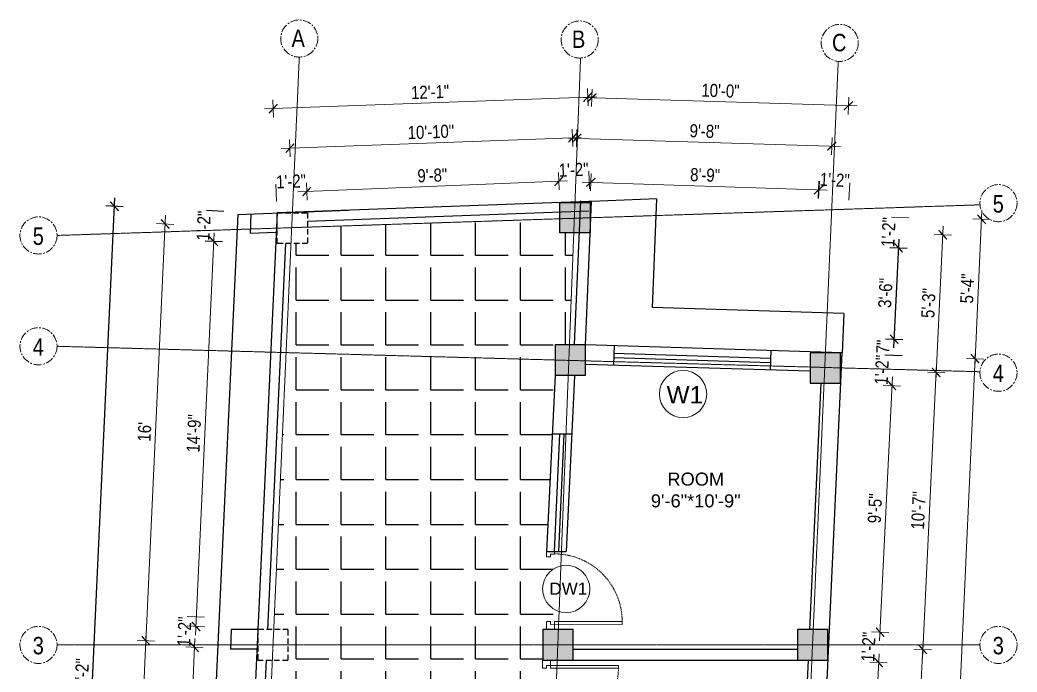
# Model space of a CAD drawing. Header units: inches. Extents: x -10117506 to -5032697, y -6529230 to -3254494.
# Drawn here: x -5045971.4 to -5045512.9, y -3259251 to -3258951.2 of the extents above; entities that cross this region are included whole.
import ezdxf

# ---------------------------------------------------------------- set-up
doc = ezdxf.new("R2010")
doc.units = ezdxf.units.IN
doc.header["$LTSCALE"] = 2
doc.header["$MEASUREMENT"] = 0
doc.header["$PDMODE"] = 34
for name, pattern in [('CENTER', [2, 1.25, -0.25, 0.25, -0.25]), ('DASHED2', [0.375, 0.25, -0.125]), ('HIDDEN', [0.375, 0.25, -0.125])]:
    doc.linetypes.add(name, pattern=pattern)
doc.layers.get('0').update_dxf_attribs({"linetype": 'CONTINUOUS'})
doc.layers.get('DEFPOINTS').update_dxf_attribs({"color": 141, "linetype": 'CONTINUOUS'})
doc.layers.add('A-Hatch', color=7, linetype='CONTINUOUS')
for name, color, linetype, lineweight in [('Annotate-Lite.w', 177, 'CONTINUOUS', 9), ('Annotations-Bold.w', 177, 'CONTINUOUS', 13), ('DIM 1-100', 4, 'CONTINUOUS', 13), ('Door-Window.w', 4, 'CONTINUOUS', 15), ('TEXT', 181, 'CONTINUOUS', 25)]:
    doc.layers.add(name, color=color, linetype=linetype, lineweight=lineweight)
doc.styles.add('ARAIL', font='ARIALN.TTF')
doc.styles.add('arial.', font='arial.ttf')
doc.styles.add('gaurav', font='arial.ttf')
doc.styles.get("Standard").update_dxf_attribs({"font": 'ARIALN.TTF'})
doc.dimstyles.new('1 by 96', dxfattribs={"dimtxt": 6, "dimasz": 4, "dimexe": 4, "dimexo": 4, "dimgap": 2, "dimtad": 1, "dimdec": 0, "dimzin": 0, "dimdsep": 46, "dimlunit": 4, "dimtxsty": 'Standard', "dimblk": 'ARCHTICK', "dimcen": 0, "dimdle": 4, "dimadec": 0, "dimazin": 0, "dimtfac": 1, "dimtdec": 0, "dimtix": 1, "dimtofl": 0, "dimtmove": 1, "dimatfit": 3, "dimldrblk": 'ARCHTICK', "dimfxl": 4, "dimfxlon": 1, "dimtolj": 1, "dimtzin": 0, "dimlwd": -1, "dimlwe": -1, "dimarcsym": 0})
pattern_1 = [(0, (0, 0), (0, 20.625), [15, -5.625]), (90, (0, 0), (-20.625, 1e-15), [15, -5.625])]

# ---------------------------------------------------------------- blocks, each defined once
blk = doc.blocks.new('3-0')
at = {"ltscale": 3}
for p, q in [((11063.05, 10097.68), (11065.97, 10099.9)), ((11063.05, 10097.68), (11064.53, 10095.73)), ((11065.25, 10097.81), (11066.71, 10098.92)), ((11065.99, 10096.84), (11065.25, 10097.81)), ((11065.97, 10099.9), (11066.71, 10098.92)), ((11065.99, 10096.84), (11064.53, 10095.73)), ((11085.5, 10074.13), (11110.32, 10092.96)), ((11086.24, 10073.15), (11111.05, 10091.97)), ((11111.05, 10091.97), (11110.32, 10092.96)), ((11084.04, 10073.02), (11082.57, 10071.91)), ((11082.57, 10071.91), (11084.79, 10068.98)), ((11084.04, 10073.02), (11084.78, 10072.04)), ((11084.78, 10072.04), (11086.24, 10073.15)), ((11084.79, 10068.98), (11087.72, 10071.2)), ((11086.24, 10073.15), (11085.5, 10074.13)), ((11087.72, 10071.2), (11086.24, 10073.15))]:
    blk.add_line(p, q, dxfattribs=at)
at = {"layer": 'Door-Window.w', "color": 9, "linetype": 'HIDDEN', "lineweight": 18}
blk.add_arc((11085.5, 10074.13), 31.16, 37.1906, 127.1465, dxfattribs=at)
blk = doc.blocks.new('_ArchTick')
at = {"color": 0, "linetype": 'ByBlock', "const_width": 0.15}
blk.add_lwpolyline([(-0.5, -0.5), (0.5, 0.5)], dxfattribs=at)
blk = doc.blocks.new('*D839')
at = {"layer": 'DEFPOINTS', "color": 0, "ltscale": 0.5, "transparency": 16777216}
for p in [(-5045863.01, -3259046.92), (-5045913.48, -3259236.59), (-5045871.86, -3259238.51)]:
    blk.add_point(p, dxfattribs=at)
at = {"layer": 'DIM 1-100', "color": 0, "ltscale": 0.5, "transparency": 16777216}
for p, q in [((-5045904.44, -3259041), (-5045913.67, -3259240.58)), ((-5045900.63, -3259045.18), (-5045908.63, -3259044.81)), ((-5045909.49, -3259236.77), (-5045917.48, -3259236.4))]:
    blk.add_line(p, q, dxfattribs=at)
at = {"layer": 'DIM 1-100', "color": 0, "ltscale": 0.5, "transparency": 16777216, "xscale": 4, "yscale": 4, "zscale": 4}
for p, rotation in [((-5045904.63, -3259045), 87.35377427643434), ((-5045913.48, -3259236.59), 267.3537742764343)]:
    blk.add_blockref('_ArchTick', p, dxfattribs=dict(at, rotation=rotation))
at = {"layer": 'DIM 1-100', "color": 0, "ltscale": 0.5, "transparency": 16777216, "insert": (-5045914.12, -3259140.56), "char_height": 6, "attachment_point": 5, "rotation": 87.3538}
blk.add_mtext("\\A1;16'", dxfattribs=at)
blk = doc.blocks.new('*D840')
at = {"layer": 'DEFPOINTS', "color": 0, "ltscale": 0.5, "transparency": 16777216}
for p in [(-5045871.86, -3259238.51), (-5045919.72, -3259371.59), (-5045878.1, -3259373.51)]:
    blk.add_point(p, dxfattribs=at)
at = {"layer": 'DIM 1-100', "color": 0, "ltscale": 0.5, "transparency": 16777216}
for p, q in [((-5045913.3, -3259232.59), (-5045919.91, -3259375.58)), ((-5045909.49, -3259236.77), (-5045917.48, -3259236.4)), ((-5045915.73, -3259371.77), (-5045923.72, -3259371.4))]:
    blk.add_line(p, q, dxfattribs=at)
at = {"layer": 'DIM 1-100', "color": 0, "ltscale": 0.5, "transparency": 16777216, "xscale": 4, "yscale": 4, "zscale": 4}
for p, rotation in [((-5045913.48, -3259236.59), 87.35377427643306), ((-5045919.72, -3259371.59), 267.353774276433)]:
    blk.add_blockref('_ArchTick', p, dxfattribs=dict(at, rotation=rotation))
at = {"layer": 'DIM 1-100', "color": 0, "ltscale": 0.5, "transparency": 16777216, "insert": (-5045921.66, -3259303.85), "char_height": 6, "attachment_point": 5, "rotation": 87.3538}
blk.add_mtext('\\A1;11\'-3"', dxfattribs=at)
blk = doc.blocks.new('*D845')
at = {"layer": 'DEFPOINTS', "color": 0, "ltscale": 0.5, "transparency": 16777216}
for p in [(-5045891.12, -3259239.62), (-5045871.86, -3259240.51), (-5045878.1, -3259361.51)]:
    blk.add_point(p, dxfattribs=at)
at = {"layer": 'DIM 1-100', "color": 0, "ltscale": 0.5, "transparency": 16777216}
for p, q in [((-5045896.9, -3259364.65), (-5045890.94, -3259235.63)), ((-5045887.13, -3259239.81), (-5045895.12, -3259239.44)), ((-5045892.72, -3259360.84), (-5045900.71, -3259360.47))]:
    blk.add_line(p, q, dxfattribs=at)
at = {"layer": 'DIM 1-100', "color": 0, "ltscale": 0.5, "transparency": 16777216, "xscale": 4, "yscale": 4, "zscale": 4}
for p, rotation in [((-5045891.12, -3259239.62), 87.35377427643303), ((-5045896.72, -3259360.65), 267.353774276433)]:
    blk.add_blockref('_ArchTick', p, dxfattribs=dict(at, rotation=rotation))
at = {"layer": 'DIM 1-100', "color": 0, "ltscale": 0.5, "transparency": 16777216, "insert": (-5045898.98, -3259299.9), "char_height": 6, "attachment_point": 5, "rotation": 87.3538}
blk.add_mtext('\\A1;10\'-1"', dxfattribs=at)
blk = doc.blocks.new('*D846')
at = {"layer": 'DEFPOINTS', "color": 0, "ltscale": 0.5, "transparency": 16777216}
for p in [(-5045890.48, -3259225.65), (-5045871.86, -3259226.51), (-5045871.86, -3259240.51)]:
    blk.add_point(p, dxfattribs=at)
at = {"layer": 'DIM 1-100', "color": 0, "ltscale": 0.5, "transparency": 16777216}
for p, q in [((-5045886.48, -3259225.84), (-5045894.47, -3259225.47)), ((-5045887.13, -3259239.81), (-5045895.12, -3259239.44))]:
    blk.add_line(p, q, dxfattribs=at)
at = {"layer": 'DIM 1-100', "color": 0, "ltscale": 0.5, "transparency": 16777216, "insert": (-5045895.81, -3259232.4), "char_height": 6, "attachment_point": 5, "rotation": 87.3538}
blk.add_mtext('\\A1;1\'-2"', dxfattribs=at)
blk = doc.blocks.new('*D847')
at = {"layer": 'DEFPOINTS', "color": 0, "ltscale": 0.5, "transparency": 16777216}
for p in [(-5045882.27, -3259053.03), (-5045863.01, -3259053.92), (-5045857.86, -3259231.51)]:
    blk.add_point(p, dxfattribs=at)
at = {"layer": 'DIM 1-100', "color": 0, "ltscale": 0.5, "transparency": 16777216}
for p, q in [((-5045890.63, -3259234), (-5045882.08, -3259049.04)), ((-5045878.27, -3259053.22), (-5045886.26, -3259052.85)), ((-5045886.45, -3259230.19), (-5045894.44, -3259229.82))]:
    blk.add_line(p, q, dxfattribs=at)
at = {"layer": 'DIM 1-100', "color": 0, "ltscale": 0.5, "transparency": 16777216, "xscale": 4, "yscale": 4, "zscale": 4}
for p, rotation in [((-5045882.27, -3259053.03), 87.35377427643303), ((-5045890.45, -3259230.01), 267.353774276433)]:
    blk.add_blockref('_ArchTick', p, dxfattribs=dict(at, rotation=rotation))
at = {"layer": 'DIM 1-100', "color": 0, "ltscale": 0.5, "transparency": 16777216, "insert": (-5045891.41, -3259141.28), "char_height": 6, "attachment_point": 5, "rotation": 87.3538}
blk.add_mtext('\\A1;14\'-9"', dxfattribs=at)
blk = doc.blocks.new('*D848')
at = {"color": 0, "ltscale": 0.5, "transparency": 16777216}
for p, q in [((-5045877.63, -3259039.25), (-5045885.62, -3259038.88)), ((-5045878.27, -3259053.22), (-5045886.26, -3259052.85))]:
    blk.add_line(p, q, dxfattribs=at)
at = {"layer": 'DEFPOINTS', "color": 0, "ltscale": 0.5, "transparency": 16777216}
for p in [(-5045881.62, -3259039.06), (-5045863.01, -3259039.92), (-5045863.01, -3259053.92)]:
    blk.add_point(p, dxfattribs=at)
at = {"color": 0, "ltscale": 0.5, "transparency": 16777216, "insert": (-5045886.95, -3259045.81), "char_height": 6, "attachment_point": 5, "rotation": 87.3538}
blk.add_mtext('\\A1;1\'-2"', dxfattribs=at)
blk = doc.blocks.new('*D849')
at = {"color": 0, "ltscale": 0.5, "transparency": 16777216}
for p, q in [((-5045948.12, -3259474.51), (-5045927.71, -3259032.93)), ((-5045923.9, -3259037.11), (-5045931.89, -3259036.74)), ((-5045943.94, -3259470.7), (-5045951.93, -3259470.33))]:
    blk.add_line(p, q, dxfattribs=at)
at = {"layer": 'DEFPOINTS', "color": 0, "ltscale": 0.5, "transparency": 16777216}
for p in [(-5045927.9, -3259036.92), (-5045863.01, -3259039.92), (-5045883.05, -3259473.51)]:
    blk.add_point(p, dxfattribs=at)
at = {"color": 0, "ltscale": 0.5, "transparency": 16777216, "xscale": 4, "yscale": 4, "zscale": 4}
for p, rotation in [((-5045927.9, -3259036.92), 87.35377427646175), ((-5045947.94, -3259470.51), 267.3537742764618)]:
    blk.add_blockref('_ArchTick', p, dxfattribs=dict(at, rotation=rotation))
at = {"color": 0, "ltscale": 0.5, "transparency": 16777216, "insert": (-5045942.98, -3259253.48), "char_height": 6, "attachment_point": 5, "rotation": 87.3538}
blk.add_mtext('\\A1;36\'-2"', dxfattribs=at)
blk = doc.blocks.new('*D858')
at = {"layer": 'DEFPOINTS', "color": 0, "ltscale": 0.5, "transparency": 16777216}
for p in [(-5045593.72, -3259111.18), (-5045599.87, -3259238.51), (-5045556.26, -3259240.62)]:
    blk.add_point(p, dxfattribs=at)
at = {"layer": 'DIM 1-100', "color": 0, "ltscale": 0.5, "transparency": 16777216}
for p, q in [((-5045549.92, -3259109.29), (-5045556.46, -3259244.61)), ((-5045554.11, -3259113.09), (-5045546.12, -3259113.48)), ((-5045560.26, -3259240.42), (-5045552.27, -3259240.81))]:
    blk.add_line(p, q, dxfattribs=at)
at = {"layer": 'DIM 1-100', "color": 0, "ltscale": 0.5, "transparency": 16777216, "xscale": 4, "yscale": 4, "zscale": 4}
for p, rotation in [((-5045550.11, -3259113.29), 87.23477603585455), ((-5045556.26, -3259240.62), 267.2347760358546)]:
    blk.add_blockref('_ArchTick', p, dxfattribs=dict(at, rotation=rotation))
at = {"layer": 'DIM 1-100', "color": 0, "ltscale": 0.5, "transparency": 16777216, "insert": (-5045558.25, -3259176.71), "char_height": 6, "attachment_point": 5, "rotation": 87.2348}
blk.add_mtext('\\A1;10\'-7"', dxfattribs=at)
blk = doc.blocks.new('*D859')
at = {"layer": 'DEFPOINTS', "color": 0, "ltscale": 0.5, "transparency": 16777216}
for p in [(-5045599.87, -3259238.51), (-5045606.05, -3259373.51), (-5045562.78, -3259375.6)]:
    blk.add_point(p, dxfattribs=at)
at = {"layer": 'DIM 1-100', "color": 0, "ltscale": 0.5, "transparency": 16777216}
for p, q in [((-5045556.07, -3259236.62), (-5045562.98, -3259379.6)), ((-5045560.26, -3259240.42), (-5045552.27, -3259240.81)), ((-5045566.78, -3259375.41), (-5045558.79, -3259375.79))]:
    blk.add_line(p, q, dxfattribs=at)
at = {"layer": 'DIM 1-100', "color": 0, "ltscale": 0.5, "transparency": 16777216, "xscale": 4, "yscale": 4, "zscale": 4}
for p, rotation in [((-5045556.26, -3259240.62), 87.23477603585154), ((-5045562.78, -3259375.6), 267.2347760358515)]:
    blk.add_blockref('_ArchTick', p, dxfattribs=dict(at, rotation=rotation))
at = {"layer": 'DIM 1-100', "color": 0, "ltscale": 0.5, "transparency": 16777216, "insert": (-5045564.58, -3259307.86), "char_height": 6, "attachment_point": 5, "rotation": 87.2348}
blk.add_mtext('\\A1;11\'-3"', dxfattribs=at)
blk = doc.blocks.new('*D861')
at = {"layer": 'DEFPOINTS', "color": 0, "ltscale": 0.5, "transparency": 16777216}
for p in [(-5045593.4, -3259104.17), (-5045532.19, -3259106.97), (-5045610.31, -3259473.51)]:
    blk.add_point(p, dxfattribs=at)
at = {"layer": 'DIM 1-100', "color": 0, "ltscale": 0.5, "transparency": 16777216}
for p, q in [((-5045549.28, -3259480.31), (-5045532.01, -3259102.98)), ((-5045536.19, -3259106.79), (-5045528.19, -3259107.16)), ((-5045553.09, -3259476.13), (-5045545.1, -3259476.5))]:
    blk.add_line(p, q, dxfattribs=at)
at = {"layer": 'DIM 1-100', "color": 0, "ltscale": 0.5, "transparency": 16777216, "xscale": 4, "yscale": 4, "zscale": 4}
for p, rotation in [((-5045532.19, -3259106.97), 87.37866535708275), ((-5045549.1, -3259476.31), 267.3786653570828)]:
    blk.add_blockref('_ArchTick', p, dxfattribs=dict(at, rotation=rotation))
at = {"layer": 'DIM 1-100', "color": 0, "ltscale": 0.5, "transparency": 16777216, "insert": (-5045545.7, -3259291.41), "char_height": 6, "attachment_point": 5, "rotation": 87.3787}
blk.add_mtext('\\A1;30\'-10"', dxfattribs=at)
blk = doc.blocks.new('*D865')
at = {"layer": 'DEFPOINTS', "color": 0, "ltscale": 0.5, "transparency": 16777216}
for p in [(-5045599.87, -3259245.51), (-5045576.59, -3259246.64), (-5045606.05, -3259366.51)]:
    blk.add_point(p, dxfattribs=at)
at = {"layer": 'DIM 1-100', "color": 0, "ltscale": 0.5, "transparency": 16777216}
for p, q in [((-5045582.62, -3259371.65), (-5045576.39, -3259242.64)), ((-5045580.58, -3259246.44), (-5045572.59, -3259246.83)), ((-5045586.43, -3259367.46), (-5045578.44, -3259367.85))]:
    blk.add_line(p, q, dxfattribs=at)
at = {"layer": 'DIM 1-100', "color": 0, "ltscale": 0.5, "transparency": 16777216, "xscale": 4, "yscale": 4, "zscale": 4}
for p, rotation in [((-5045576.59, -3259246.64), 87.23477603585147), ((-5045582.43, -3259367.65), 267.2347760358515)]:
    blk.add_blockref('_ArchTick', p, dxfattribs=dict(at, rotation=rotation))
at = {"layer": 'DIM 1-100', "color": 0, "ltscale": 0.5, "transparency": 16777216, "insert": (-5045584.57, -3259306.9), "char_height": 6, "attachment_point": 5, "rotation": 87.2348}
blk.add_mtext('\\A1;10\'-1"', dxfattribs=at)
blk = doc.blocks.new('*D866')
at = {"layer": 'DEFPOINTS', "color": 0, "ltscale": 0.5, "transparency": 16777216}
for p in [(-5045599.87, -3259231.51), (-5045575.91, -3259232.67), (-5045599.87, -3259245.51)]:
    blk.add_point(p, dxfattribs=at)
at = {"layer": 'DIM 1-100', "color": 0, "ltscale": 0.5, "transparency": 16777216}
for p, q in [((-5045579.91, -3259232.48), (-5045571.92, -3259232.86)), ((-5045580.58, -3259246.44), (-5045572.59, -3259246.83))]:
    blk.add_line(p, q, dxfattribs=at)
at = {"layer": 'DIM 1-100', "color": 0, "ltscale": 0.5, "transparency": 16777216, "insert": (-5045581.26, -3259239.41), "char_height": 6, "attachment_point": 5, "rotation": 87.2348}
blk.add_mtext('\\A1;1\'-2"', dxfattribs=at)
blk = doc.blocks.new('*D867')
at = {"layer": 'DEFPOINTS', "color": 0, "ltscale": 0.5, "transparency": 16777216}
for p in [(-5045594.04, -3259118.17), (-5045570.44, -3259119.31), (-5045599.87, -3259231.51)]:
    blk.add_point(p, dxfattribs=at)
at = {"layer": 'DIM 1-100', "color": 0, "ltscale": 0.5, "transparency": 16777216}
for p, q in [((-5045576.11, -3259236.66), (-5045570.24, -3259115.32)), ((-5045574.43, -3259119.12), (-5045566.44, -3259119.5)), ((-5045579.91, -3259232.48), (-5045571.92, -3259232.86))]:
    blk.add_line(p, q, dxfattribs=at)
at = {"layer": 'DIM 1-100', "color": 0, "ltscale": 0.5, "transparency": 16777216, "xscale": 4, "yscale": 4, "zscale": 4}
for p, rotation in [((-5045570.44, -3259119.31), 87.23477603585147), ((-5045575.91, -3259232.67), 267.2347760358515)]:
    blk.add_blockref('_ArchTick', p, dxfattribs=dict(at, rotation=rotation))
at = {"layer": 'DIM 1-100', "color": 0, "ltscale": 0.5, "transparency": 16777216, "insert": (-5045578.23, -3259175.75), "char_height": 6, "attachment_point": 5, "rotation": 87.2348}
blk.add_mtext('\\A1;9\'-5"', dxfattribs=at)
blk = doc.blocks.new('*D868')
at = {"layer": 'DEFPOINTS', "color": 0, "ltscale": 0.5, "transparency": 16777216}
for p in [(-5045594.04, -3259104.17), (-5045569.76, -3259105.34), (-5045594.04, -3259118.17)]:
    blk.add_point(p, dxfattribs=at)
at = {"layer": 'DIM 1-100', "color": 0, "ltscale": 0.5, "transparency": 16777216}
for p, q in [((-5045573.76, -3259105.15), (-5045565.77, -3259105.54)), ((-5045574.43, -3259119.12), (-5045566.44, -3259119.5))]:
    blk.add_line(p, q, dxfattribs=at)
at = {"layer": 'DIM 1-100', "color": 0, "ltscale": 0.5, "transparency": 16777216, "insert": (-5045575.11, -3259112.09), "char_height": 6, "attachment_point": 5, "rotation": 87.2348}
blk.add_mtext('\\A1;1\'-2"', dxfattribs=at)
blk = doc.blocks.new('*D869')
at = {"layer": 'DEFPOINTS', "color": 0, "ltscale": 0.5, "transparency": 16777216}
for p in [(-5045717.29, -3259005.37), (-5045716.19, -3259035.14), (-5045846.14, -3259039.92)]:
    blk.add_point(p, dxfattribs=at)
at = {"layer": 'DIM 1-100', "color": 0, "ltscale": 0.5, "transparency": 16777216}
for p, q in [((-5045717.14, -3259009.37), (-5045717.43, -3259001.38)), ((-5045851.23, -3259010.3), (-5045713.29, -3259005.23)), ((-5045847.08, -3259014.15), (-5045847.38, -3259006.15))]:
    blk.add_line(p, q, dxfattribs=at)
at = {"layer": 'DIM 1-100', "color": 0, "ltscale": 0.5, "transparency": 16777216, "xscale": 4, "yscale": 4, "zscale": 4}
for p, rotation in [((-5045717.29, -3259005.37), 2.105301261559177), ((-5045847.23, -3259010.15), 182.1053012615592)]:
    blk.add_blockref('_ArchTick', p, dxfattribs=dict(at, rotation=rotation))
at = {"layer": 'DIM 1-100', "color": 0, "ltscale": 0.5, "transparency": 16777216, "insert": (-5045782.44, -3259002.7), "char_height": 6, "attachment_point": 5, "rotation": 2.1053}
blk.add_mtext('\\A1;10\'-10"', dxfattribs=at)
blk = doc.blocks.new('*D870')
at = {"layer": 'DEFPOINTS', "color": 0, "ltscale": 0.5, "transparency": 16777216}
for p in [(-5045710.32, -3258986.68), (-5045708.56, -3259034.61), (-5045853.14, -3259039.92)]:
    blk.add_point(p, dxfattribs=at)
at = {"layer": 'DIM 1-100', "color": 0, "ltscale": 0.5, "transparency": 16777216}
for p, q in [((-5045710.18, -3258990.68), (-5045710.47, -3258982.68)), ((-5045858.89, -3258992.14), (-5045706.33, -3258986.53)), ((-5045854.75, -3258995.99), (-5045855.04, -3258988))]:
    blk.add_line(p, q, dxfattribs=at)
at = {"layer": 'DIM 1-100', "color": 0, "ltscale": 0.5, "transparency": 16777216, "xscale": 4, "yscale": 4, "zscale": 4}
for p, rotation in [((-5045710.32, -3258986.68), 2.105301261245931), ((-5045854.9, -3258991.99), 182.1053012612459)]:
    blk.add_blockref('_ArchTick', p, dxfattribs=dict(at, rotation=rotation))
at = {"layer": 'DIM 1-100', "color": 0, "ltscale": 0.5, "transparency": 16777216, "insert": (-5045782.79, -3258984.33), "char_height": 6, "attachment_point": 5, "rotation": 2.1053}
blk.add_mtext('\\A1;12\'-1"', dxfattribs=at)
blk = doc.blocks.new('*D871')
at = {"layer": 'DEFPOINTS', "color": 0, "ltscale": 0.5, "transparency": 16777216}
for p in [(-5045723.6, -3259025.36), (-5045723.19, -3259035.14), (-5045839.14, -3259039.92)]:
    blk.add_point(p, dxfattribs=at)
at = {"layer": 'DIM 1-100', "color": 0, "ltscale": 0.5, "transparency": 16777216}
for p, q in [((-5045723.43, -3259029.35), (-5045723.76, -3259021.36)), ((-5045843.54, -3259030.3), (-5045719.6, -3259025.19)), ((-5045839.37, -3259034.13), (-5045839.7, -3259026.14))]:
    blk.add_line(p, q, dxfattribs=at)
at = {"layer": 'DIM 1-100', "color": 0, "ltscale": 0.5, "transparency": 16777216, "xscale": 4, "yscale": 4, "zscale": 4}
for p, rotation in [((-5045723.6, -3259025.36), 2.359245323736432), ((-5045839.54, -3259030.13), 182.3592453237364)]:
    blk.add_blockref('_ArchTick', p, dxfattribs=dict(at, rotation=rotation))
at = {"layer": 'DIM 1-100', "color": 0, "ltscale": 0.5, "transparency": 16777216, "insert": (-5045781.78, -3259022.68), "char_height": 6, "attachment_point": 5, "rotation": 2.3592}
blk.add_mtext('\\A1;9\'-8"', dxfattribs=at)
blk = doc.blocks.new('*D872')
at = {"layer": 'DEFPOINTS', "color": 0, "ltscale": 0.5, "transparency": 16777216}
for p in [(-5045709.62, -3259024.78), (-5045723.19, -3259035.14), (-5045709.19, -3259035.14)]:
    blk.add_point(p, dxfattribs=at)
at = {"layer": 'DIM 1-100', "color": 0, "ltscale": 0.5, "transparency": 16777216}
for p, q in [((-5045723.43, -3259029.35), (-5045723.76, -3259021.36)), ((-5045709.46, -3259028.78), (-5045709.79, -3259020.78))]:
    blk.add_line(p, q, dxfattribs=at)
at = {"layer": 'DIM 1-100', "color": 0, "ltscale": 0.5, "transparency": 16777216, "insert": (-5045716.81, -3259020.06), "char_height": 6, "attachment_point": 5, "rotation": 2.3592}
blk.add_mtext('\\A1;1\'-2"', dxfattribs=at)
blk = doc.blocks.new('*D873')
at = {"layer": 'DEFPOINTS', "color": 0, "ltscale": 0.5, "transparency": 16777216}
for p in [(-5045853.51, -3259030.71), (-5045853.14, -3259039.92), (-5045839.14, -3259039.92)]:
    blk.add_point(p, dxfattribs=at)
at = {"layer": 'DIM 1-100', "color": 0, "ltscale": 0.5, "transparency": 16777216}
for p, q in [((-5045853.35, -3259034.7), (-5045853.68, -3259026.71)), ((-5045839.37, -3259034.13), (-5045839.7, -3259026.14))]:
    blk.add_line(p, q, dxfattribs=at)
at = {"layer": 'DIM 1-100', "color": 0, "ltscale": 0.5, "transparency": 16777216, "insert": (-5045846.73, -3259025.41), "char_height": 6, "attachment_point": 5, "rotation": 2.3592}
blk.add_mtext('\\A1;1\'-2"', dxfattribs=at)
blk = doc.blocks.new('*D874')
at = {"layer": 'DEFPOINTS', "color": 0, "ltscale": 0.5, "transparency": 16777216}
for p in [(-5045598.11, -3259009.23), (-5045718.36, -3259100.55), (-5045601.04, -3259104.17)]:
    blk.add_point(p, dxfattribs=at)
at = {"layer": 'DIM 1-100', "color": 0, "ltscale": 0.5, "transparency": 16777216}
for p, q in [((-5045715.55, -3259009.6), (-5045715.3, -3259001.6)), ((-5045719.42, -3259005.48), (-5045594.11, -3259009.35)), ((-5045598.23, -3259013.22), (-5045597.98, -3259005.23))]:
    blk.add_line(p, q, dxfattribs=at)
at = {"layer": 'DIM 1-100', "color": 0, "ltscale": 0.5, "transparency": 16777216, "xscale": 4, "yscale": 4, "zscale": 4}
for p, rotation in [((-5045715.43, -3259005.6), 178.2307711003273), ((-5045598.11, -3259009.23), 358.2307711003274)]:
    blk.add_blockref('_ArchTick', p, dxfattribs=dict(at, rotation=rotation))
at = {"layer": 'DIM 1-100', "color": 0, "ltscale": 0.5, "transparency": 16777216, "insert": (-5045656.61, -3259002.35), "char_height": 6, "attachment_point": 5, "rotation": 358.2308}
blk.add_mtext('\\A1;9\'-8"', dxfattribs=at)
blk = doc.blocks.new('*D875')
at = {"layer": 'DEFPOINTS', "color": 0, "ltscale": 0.5, "transparency": 16777216}
for p in [(-5045590.46, -3258990.64), (-5045711.36, -3259082.51), (-5045593.4, -3259086.13)]:
    blk.add_point(p, dxfattribs=at)
at = {"layer": 'DIM 1-100', "color": 0, "ltscale": 0.5, "transparency": 16777216}
for p, q in [((-5045708.55, -3258991.02), (-5045708.3, -3258983.02)), ((-5045712.42, -3258986.89), (-5045586.47, -3258990.76)), ((-5045590.59, -3258994.64), (-5045590.34, -3258986.64))]:
    blk.add_line(p, q, dxfattribs=at)
at = {"layer": 'DIM 1-100', "color": 0, "ltscale": 0.5, "transparency": 16777216, "xscale": 4, "yscale": 4, "zscale": 4}
for p, rotation in [((-5045708.43, -3258987.02), 178.2403784459445), ((-5045590.46, -3258990.64), 358.2403784459445)]:
    blk.add_blockref('_ArchTick', p, dxfattribs=dict(at, rotation=rotation))
at = {"layer": 'DIM 1-100', "color": 0, "ltscale": 0.5, "transparency": 16777216, "insert": (-5045649.29, -3258983.77), "char_height": 6, "attachment_point": 5, "rotation": 358.2404}
blk.add_mtext('\\A1;10\'-0"', dxfattribs=at)
blk = doc.blocks.new('*D876')
at = {"layer": 'DEFPOINTS', "color": 0, "ltscale": 0.5, "transparency": 16777216}
for p in [(-5045604.17, -3259029.35), (-5045709.19, -3259035.14), (-5045604.48, -3259038.65)]:
    blk.add_point(p, dxfattribs=at)
at = {"layer": 'DIM 1-100', "color": 0, "ltscale": 0.5, "transparency": 16777216}
for p, q in [((-5045709.02, -3259029.84), (-5045708.75, -3259021.84)), ((-5045712.88, -3259025.71), (-5045600.17, -3259029.48)), ((-5045604.3, -3259033.34), (-5045604.04, -3259025.35))]:
    blk.add_line(p, q, dxfattribs=at)
at = {"layer": 'DIM 1-100', "color": 0, "ltscale": 0.5, "transparency": 16777216, "xscale": 4, "yscale": 4, "zscale": 4}
for p, rotation in [((-5045708.88, -3259025.84), 178.0827308173939), ((-5045604.17, -3259029.35), 358.0827308173939)]:
    blk.add_blockref('_ArchTick', p, dxfattribs=dict(at, rotation=rotation))
at = {"layer": 'DIM 1-100', "color": 0, "ltscale": 0.5, "transparency": 16777216, "insert": (-5045656.36, -3259022.53), "char_height": 6, "attachment_point": 5, "rotation": 358.0827}
blk.add_mtext('\\A1;8\'-9"', dxfattribs=at)
blk = doc.blocks.new('*D877')
at = {"layer": 'DEFPOINTS', "color": 0, "ltscale": 0.5, "transparency": 16777216}
for p in [(-5045590.06, -3259030.13), (-5045604.48, -3259038.65), (-5045594.04, -3259104.17)]:
    blk.add_point(p, dxfattribs=at)
at = {"layer": 'DIM 1-100', "color": 0, "ltscale": 0.5, "transparency": 16777216}
for p, q in [((-5045604.2, -3259033.37), (-5045603.77, -3259025.38)), ((-5045590.27, -3259034.12), (-5045589.84, -3259026.13))]:
    blk.add_line(p, q, dxfattribs=at)
at = {"layer": 'DIM 1-100', "color": 0, "ltscale": 0.5, "transparency": 16777216, "insert": (-5045596.75, -3259024.75), "char_height": 6, "attachment_point": 5, "rotation": 356.9212}
blk.add_mtext('\\A1;1\'-2"', dxfattribs=at)
blk = doc.blocks.new('*D878')
at = {"color": 0, "ltscale": 0.5, "transparency": 16777216}
for p, q in [((-5045573.4, -3259097.79), (-5045565.41, -3259098.17)), ((-5045573.76, -3259105.15), (-5045565.77, -3259105.54))]:
    blk.add_line(p, q, dxfattribs=at)
at = {"layer": 'DEFPOINTS', "color": 0, "ltscale": 0.5, "transparency": 16777216}
for p in [(-5045710.96, -3259091.14), (-5045569.41, -3259097.98), (-5045594.04, -3259104.17)]:
    blk.add_point(p, dxfattribs=at)
at = {"color": 0, "ltscale": 0.5, "transparency": 16777216, "insert": (-5045574.58, -3259101.42), "char_height": 6, "attachment_point": 5, "rotation": 87.2348}
blk.add_mtext('\\A1;7"', dxfattribs=at)
blk = doc.blocks.new('*D879')
at = {"color": 0, "ltscale": 0.5, "transparency": 16777216}
for p, q in [((-5045569.6, -3259101.98), (-5045567.19, -3259052)), ((-5045571.37, -3259055.8), (-5045563.38, -3259056.19)), ((-5045573.4, -3259097.79), (-5045565.41, -3259098.17))]:
    blk.add_line(p, q, dxfattribs=at)
at = {"layer": 'DEFPOINTS', "color": 0, "ltscale": 0.5, "transparency": 16777216}
for p in [(-5045709.18, -3259049.14), (-5045567.38, -3259055.99), (-5045710.96, -3259091.14)]:
    blk.add_point(p, dxfattribs=at)
at = {"color": 0, "ltscale": 0.5, "transparency": 16777216, "xscale": 4, "yscale": 4, "zscale": 4}
for p, rotation in [((-5045567.38, -3259055.99), 87.23477603585147), ((-5045569.41, -3259097.98), 267.2347760358515)]:
    blk.add_blockref('_ArchTick', p, dxfattribs=dict(at, rotation=rotation))
at = {"color": 0, "ltscale": 0.5, "transparency": 16777216, "insert": (-5045573.45, -3259076.74), "char_height": 6, "attachment_point": 5, "rotation": 87.2348}
blk.add_mtext('\\A1;3\'-6"', dxfattribs=at)
blk = doc.blocks.new('*D880')
at = {"layer": 'DEFPOINTS', "color": 0, "ltscale": 0.5, "transparency": 16777216}
for p in [(-5045709.19, -3259035.14), (-5045566.7, -3259042.03), (-5045709.18, -3259049.14)]:
    blk.add_point(p, dxfattribs=at)
at = {"layer": 'DIM 1-100', "color": 0, "ltscale": 0.5, "transparency": 16777216}
for p, q in [((-5045570.7, -3259041.83), (-5045562.71, -3259042.22)), ((-5045571.37, -3259055.8), (-5045563.38, -3259056.19))]:
    blk.add_line(p, q, dxfattribs=at)
at = {"layer": 'DIM 1-100', "color": 0, "ltscale": 0.5, "transparency": 16777216, "insert": (-5045572.05, -3259048.77), "char_height": 6, "attachment_point": 5, "rotation": 87.2348}
blk.add_mtext('\\A1;1\'-2"', dxfattribs=at)
blk = doc.blocks.new('*D881')
at = {"layer": 'DEFPOINTS', "color": 0, "ltscale": 0.5, "transparency": 16777216}
for p in [(-5045709.19, -3259042.14), (-5045547.06, -3259049.98), (-5045593.72, -3259111.18)]:
    blk.add_point(p, dxfattribs=at)
at = {"layer": 'DIM 1-100', "color": 0, "ltscale": 0.5, "transparency": 16777216}
for p, q in [((-5045551.05, -3259049.78), (-5045543.06, -3259050.17)), ((-5045550.31, -3259117.28), (-5045546.86, -3259045.98)), ((-5045554.11, -3259113.09), (-5045546.12, -3259113.48))]:
    blk.add_line(p, q, dxfattribs=at)
at = {"layer": 'DIM 1-100', "color": 0, "ltscale": 0.5, "transparency": 16777216, "xscale": 4, "yscale": 4, "zscale": 4}
for p, rotation in [((-5045547.06, -3259049.98), 87.23477603585147), ((-5045550.11, -3259113.29), 267.2347760358515)]:
    blk.add_blockref('_ArchTick', p, dxfattribs=dict(at, rotation=rotation))
at = {"layer": 'DIM 1-100', "color": 0, "ltscale": 0.5, "transparency": 16777216, "insert": (-5045553.64, -3259081.39), "char_height": 6, "attachment_point": 5, "rotation": 87.2348}
blk.add_mtext('\\A1;5\'-3"', dxfattribs=at)
blk = doc.blocks.new('*D882')
at = {"layer": 'DEFPOINTS', "color": 0, "ltscale": 0.5, "transparency": 16777216}
for p in [(-5045708.56, -3259034.61), (-5045529.25, -3259042.82), (-5045593.4, -3259104.17)]:
    blk.add_point(p, dxfattribs=at)
at = {"layer": 'DIM 1-100', "color": 0, "ltscale": 0.5, "transparency": 16777216}
for p, q in [((-5045532.37, -3259110.97), (-5045529.07, -3259038.82)), ((-5045533.25, -3259042.63), (-5045525.26, -3259043)), ((-5045536.19, -3259106.79), (-5045528.19, -3259107.16))]:
    blk.add_line(p, q, dxfattribs=at)
at = {"layer": 'DIM 1-100', "color": 0, "ltscale": 0.5, "transparency": 16777216, "xscale": 4, "yscale": 4, "zscale": 4}
for p, rotation in [((-5045529.25, -3259042.82), 87.3786653570823), ((-5045532.19, -3259106.97), 267.3786653570823)]:
    blk.add_blockref('_ArchTick', p, dxfattribs=dict(at, rotation=rotation))
at = {"layer": 'DIM 1-100', "color": 0, "ltscale": 0.5, "transparency": 16777216, "insert": (-5045535.77, -3259074.66), "char_height": 6, "attachment_point": 5, "rotation": 87.3787}
blk.add_mtext('\\A1;5\'-4"', dxfattribs=at)

msp = doc.modelspace()

# ---------------------------------------------------------------- hatches: boundary and pattern name
at = {"ltscale": 0.5}
for points in [[(-5045709.18, -3259035.14), (-5045723.18, -3259035.14), (-5045723.18, -3259049.14), (-5045709.18, -3259049.14)], [(-5045711.36, -3259100.55), (-5045725.36, -3259100.55), (-5045725.36, -3259114.55), (-5045711.36, -3259114.55)], [(-5045594.04, -3259104.17), (-5045608.04, -3259104.17), (-5045608.04, -3259118.17), (-5045594.04, -3259118.17)], [(-5045717.04, -3259231.51), (-5045731.04, -3259231.51), (-5045731.04, -3259245.51), (-5045717.04, -3259245.51)], [(-5045599.87, -3259231.51), (-5045613.87, -3259231.51), (-5045613.87, -3259245.51), (-5045599.87, -3259245.51)]]:
    msp.add_hatch(color=1, dxfattribs=at).paths.add_polyline_path(points)
at = {"layer": 'A-Hatch', "ltscale": 0.5}
h = msp.add_hatch(dxfattribs=at)
h.set_pattern_fill('ANGLE', color=256, scale=75)
h.set_pattern_definition(pattern_1)
h.paths.add_polyline_path([(-5045716.74, -3259049.14), (-5045723.19, -3259049.14), (-5045723.19, -3259042.61), (-5045839.14, -3259046.46), (-5045839.14, -3259053.92), (-5045846.76, -3259053.92), (-5045849.01, -3259104.14), (-5045725.36, -3259107.55), (-5045725.36, -3259100.55), (-5045718.73, -3259100.55)])
h = msp.add_hatch(dxfattribs=at)
h.set_pattern_fill('ANGLE', color=256, scale=75)
h.set_pattern_definition(pattern_1)
edge = h.paths.add_edge_path()
edge.add_line((-5045725.36, -3259114.55), (-5045725.36, -3259107.55))
edge.add_line((-5045725.36, -3259107.55), (-5045849.01, -3259104.14))
edge.add_line((-5045849.01, -3259104.14), (-5045854.7, -3259231.51))
edge.add_line((-5045854.7, -3259231.51), (-5045847.99, -3259231.51))
edge.add_line((-5045847.99, -3259231.51), (-5045847.99, -3259238.51))
edge.add_line((-5045847.99, -3259238.51), (-5045731.04, -3259238.51))
edge.add_line((-5045731.04, -3259238.51), (-5045731.04, -3259231.51))
edge.add_line((-5045731.04, -3259231.51), (-5045729.32, -3259231.51))
edge.add_line((-5045729.32, -3259231.51), (-5045729.32, -3259227.84))
edge.add_line((-5045729.32, -3259227.84), (-5045727.48, -3259227.84))
edge.add_line((-5045727.48, -3259227.84), (-5045727.48, -3259229.06))
edge.add_line((-5045727.48, -3259229.06), (-5045725.65, -3259229.06))
edge.add_line((-5045725.65, -3259229.06), (-5045725.65, -3259227.84))
edge.add_line((-5045725.65, -3259227.84), (-5045723.66, -3259227.84))
edge.add_line((-5045723.66, -3259227.84), (-5045723.48, -3259223.15))
edge.add_arc((-5045720.22, -3259212.79), 10.86, 180, 252.5361, ccw=False)
edge.add_arc((-5045720.22, -3259212.79), 10.86, 103.027, 180, ccw=False)
edge.add_line((-5045722.67, -3259202.21), (-5045722.46, -3259196.85))
edge.add_ellipse((-5045725.65, -3259227.84), major_axis=(-24.82, 18.83), ratio=1, start_angle=301.3157, end_angle=307.1445)
edge.add_line((-5045725.62, -3259196.68), (-5045725.62, -3259196.74))
edge.add_line((-5045725.62, -3259196.74), (-5045727.46, -3259196.74))
edge.add_line((-5045727.46, -3259196.74), (-5045727.46, -3259197.96))
edge.add_line((-5045727.46, -3259197.96), (-5045729.29, -3259197.96))
edge.add_line((-5045729.29, -3259197.96), (-5045729.29, -3259195.51))
edge.add_line((-5045729.29, -3259195.51), (-5045725.36, -3259114.55))
h = msp.add_hatch(dxfattribs=at)
h.set_pattern_fill('ANGLE', color=256, scale=75)
h.set_pattern_definition(pattern_1)
edge = h.paths.add_edge_path()
edge.add_line((-5045732.65, -3259281.51), (-5045731.02, -3259281.51))
edge.add_line((-5045731.02, -3259281.51), (-5045731.02, -3259279.06))
edge.add_line((-5045731.02, -3259279.06), (-5045729.18, -3259279.06))
edge.add_line((-5045729.18, -3259279.06), (-5045729.18, -3259280.29))
edge.add_line((-5045729.18, -3259280.29), (-5045727.35, -3259280.29))
edge.add_line((-5045727.35, -3259280.29), (-5045727.35, -3259280.34))
edge.add_ellipse((-5045727.37, -3259249.18), major_axis=(24.82, 18.83), ratio=1, start_angle=232.8555, end_angle=235.9045)
edge.add_line((-5045725.69, -3259280.29), (-5045725.47, -3259274.5))
edge.add_arc((-5045721.94, -3259264.23), 10.86, 180, 251.0712, ccw=False)
edge.add_arc((-5045721.94, -3259264.23), 10.86, 104.492, 180, ccw=False)
edge.add_line((-5045724.66, -3259253.72), (-5045724.48, -3259249.18))
edge.add_line((-5045724.48, -3259249.18), (-5045727.37, -3259249.18))
edge.add_line((-5045727.37, -3259249.18), (-5045727.37, -3259247.96))
edge.add_line((-5045727.37, -3259247.96), (-5045729.21, -3259247.96))
edge.add_line((-5045729.21, -3259247.96), (-5045729.21, -3259249.18))
edge.add_line((-5045729.21, -3259249.18), (-5045731.04, -3259249.18))
edge.add_line((-5045731.04, -3259249.18), (-5045731.04, -3259245.51))
edge.add_line((-5045731.04, -3259245.51), (-5045731.04, -3259245.51))
edge.add_line((-5045731.04, -3259245.51), (-5045731.04, -3259238.51))
edge.add_line((-5045731.04, -3259238.51), (-5045847.99, -3259238.51))
edge.add_line((-5045847.99, -3259238.51), (-5045847.99, -3259245.51))
edge.add_line((-5045847.99, -3259245.51), (-5045855.33, -3259245.51))
edge.add_line((-5045855.33, -3259245.51), (-5045860.74, -3259366.51))
edge.add_line((-5045860.74, -3259366.51), (-5045854.23, -3259366.51))
edge.add_line((-5045854.23, -3259366.51), (-5045854.23, -3259373.51))
edge.add_line((-5045854.23, -3259373.51), (-5045736.45, -3259373.51))
edge.add_line((-5045736.45, -3259373.51), (-5045736.45, -3259366.51))
edge.add_line((-5045736.45, -3259366.51), (-5045732.65, -3259281.51))

# ---------------------------------------------------------------- linework, layer by layer
at = {"ltscale": 0.5}
for p, q in [((-5045709.93, -3259034.66), (-5045853.14, -3259039.92)), ((-5045716.35, -3259100.34), (-5045713.56, -3259034.39)), ((-5045711.36, -3259100.55), (-5045708.56, -3259034.61)), ((-5045678.49, -3259033.5), (-5045708.56, -3259034.61)), ((-5045680.61, -3259083.48), (-5045678.49, -3259033.5)), ((-5045871.19, -3259040.58), (-5045892.03, -3259491.51)), ((-5045853.14, -3259039.92), (-5045873.17, -3259473.51)), ((-5045871.19, -3259040.58), (-5045820.36, -3259038.72)), ((-5045865.17, -3259040.36), (-5045865.59, -3259049.39)), ((-5045709.77, -3259039.15), (-5045839.14, -3259043.91)), ((-5045853.55, -3259048.94), (-5045865.59, -3259049.39)), ((-5045849.28, -3259053.92), (-5045857.49, -3259231.51)), ((-5045592.57, -3259086.19), (-5045680.61, -3259083.48)), ((-5045592.57, -3259086.19), (-5045593.4, -3259104.17)), ((-5045593.4, -3259104.17), (-5045711.36, -3259100.55)), ((-5045698.15, -3259100.95), (-5045698.43, -3259109.95)), ((-5045698.26, -3259104.45), (-5045626.29, -3259106.66)), ((-5045626.18, -3259103.16), (-5045626.46, -3259112.16)), ((-5045610.86, -3259485.51), (-5045593.4, -3259104.17)), ((-5045608.04, -3259112.73), (-5045711.36, -3259109.55)), ((-5045698.32, -3259106.45), (-5045626.35, -3259108.66)), ((-5045725.36, -3259114.55), (-5045729.29, -3259195.51)), ((-5045716.37, -3259114.98), (-5045720.28, -3259195.51)), ((-5045608.24, -3259231.51), (-5045603.05, -3259118.17)), ((-5045726.67, -3259141.51), (-5045717.66, -3259141.51)), ((-5045725.66, -3259195.51), (-5045723.16, -3259141.47)), ((-5045723.66, -3259195.51), (-5045721.17, -3259141.56)), ((-5045729.29, -3259195.51), (-5045720.28, -3259195.51)), ((-5045874.22, -3259231.51), (-5045874.64, -3259240.51)), ((-5045862.22, -3259231.51), (-5045874.22, -3259231.51)), ((-5045862.64, -3259240.51), (-5045874.64, -3259240.51)), ((-5045717.04, -3259240.51), (-5045613.87, -3259240.51)), ((-5045858.13, -3259245.51), (-5045863.72, -3259366.51)), ((-5045717.04, -3259245.51), (-5045613.87, -3259245.51)), ((-5045614.42, -3259366.51), (-5045608.88, -3259245.51))]:
    msp.add_line(p, q, dxfattribs=at)
at = {"color": 3, "ltscale": 0.5}
msp.add_line((-5045708.56, -3259034.61), (-5045709.93, -3259034.66), dxfattribs=at)
at = {"ltscale": 0.5}
for points in [[(-5045723.19, -3259035.14), (-5045709.19, -3259035.14), (-5045709.19, -3259049.14), (-5045723.19, -3259049.14)], [(-5045725.36, -3259114.55), (-5045711.36, -3259114.55), (-5045711.36, -3259100.55), (-5045725.36, -3259100.55)], [(-5045608.04, -3259118.17), (-5045594.04, -3259118.17), (-5045594.04, -3259104.17), (-5045608.04, -3259104.17)], [(-5045731.04, -3259245.51), (-5045717.04, -3259245.51), (-5045717.04, -3259231.51), (-5045731.04, -3259231.51)], [(-5045613.87, -3259245.51), (-5045599.87, -3259245.51), (-5045599.87, -3259231.51), (-5045613.87, -3259231.51)]]:
    msp.add_lwpolyline(points, close=True, dxfattribs=at)
at = {"linetype": 'DASHED2', "ltscale": 5}
for points in [[(-5045853.14, -3259039.92), (-5045839.14, -3259039.92), (-5045839.14, -3259053.92), (-5045853.14, -3259053.92)], [(-5045861.99, -3259245.51), (-5045847.99, -3259245.51), (-5045847.99, -3259231.51), (-5045861.99, -3259231.51)]]:
    msp.add_lwpolyline(points, close=True, dxfattribs=at)
at = {"layer": 'Annotate-Lite.w', "ltscale": 0.005}
for centre in [(-5045666.49, -3259123.18), (-5045720.22, -3259212.79)]:
    msp.add_circle(centre, 10.86, dxfattribs=at)
at = {"layer": 'Annotations-Bold.w', "linetype": 'CENTER', "ltscale": 0.3}
for p, q in [((-5045842.93, -3258968.27), (-5045868.98, -3259550.76)), ((-5045713.62, -3258968.72), (-5045736.17, -3259550.76)), ((-5045595.14, -3258970.26), (-5045620.71, -3259550.76)), ((-5045530.28, -3259036.21), (-5045954.32, -3259050.28)), ((-5045530.28, -3259112.93), (-5045954.32, -3259101.23)), ((-5045530.28, -3259238.51), (-5045954.32, -3259238.51))]:
    msp.add_line(p, q, dxfattribs=at)
at = {"layer": 'Annotations-Bold.w', "linetype": 'CENTER', "ltscale": 1.5}
for centre in [(-5045842.97, -3258959.74), (-5045714.02, -3258960.2), (-5045594.44, -3258961.76), (-5045521.45, -3259035.43), (-5045962.85, -3259050.28), (-5045962.85, -3259101.23), (-5045521.45, -3259113.38), (-5045962.85, -3259238.51), (-5045521.45, -3259238.51)]:
    msp.add_circle(centre, 8.53, dxfattribs=at)

# ---------------------------------------------------------------- block references
at = {"layer": 'Door-Window.w', "linetype": 'ByBlock', "yscale": 0.9997910037636757, "zscale": 0.9997910039624012}
for p, xscale, rotation in [((-5060643.05, -3260552.07), 0.9997910043702507, 322.809404789754), ((-5060644.78, -3257924.95), -0.9997910043702507, 217.190595210246)]:
    msp.add_blockref('3-0', p, dxfattribs=dict(at, xscale=xscale, rotation=rotation))

# ---------------------------------------------------------------- texts
at = {"layer": 'Annotate-Lite.w', "ltscale": 0.005, "attachment_point": 1, "style": 'gaurav'}
for s, insert, char_height in [('W1', (-5045674.04, -3259119.53), 8), ('DW1', (-5045727.94, -3259209.87), 5.6)]:
    msp.add_mtext_dynamic_manual_height_columns(s, width=8, gutter_width=100, heights=[0], dxfattribs=dict(at, insert=insert, char_height=char_height))
at = {"layer": 'Annotations-Bold.w', "linetype": 'CENTER', "ltscale": 1.5, "char_height": 8, "attachment_point": 1, "style": 'ARAIL'}
for s, insert in [('A', (-5045846.51, -3258955.6)), ('B', (-5045717.55, -3258956.06)), ('C', (-5045597.98, -3258957.62)), ('5', (-5045524.1, -3259031.76)), ('5', (-5045965.5, -3259046.61)), ('4', (-5045965.5, -3259097.56)), ('4', (-5045524.1, -3259109.71)), ('3', (-5045965.5, -3259234.84)), ('3', (-5045524.1, -3259234.84))]:
    msp.add_mtext_dynamic_manual_height_columns(s, width=6.5393, gutter_width=100, heights=[0], dxfattribs=dict(at, insert=insert))
at = {"layer": 'TEXT', "lineweight": -2, "insert": (-5045660.65, -3259167.34), "char_height": 6, "attachment_point": 5, "style": 'arial.'}
msp.add_mtext_dynamic_manual_height_columns('ROOM\\P9\'-6"*10\'-9"', width=45.7314, gutter_width=30, heights=[0], dxfattribs=at)

# ---------------------------------------------------------------- dimensions: what is measured, and where the dimension line sits
at = {"ltscale": 0.5}
dim = msp.add_aligned_dim(p1=(-5045883.05, -3259473.51), p2=(-5045863.01, -3259039.92), distance=64.96, dimstyle='1 by 96', dxfattribs=at)
dim.commit()
dim.dimension.update_dxf_attribs({"geometry": '*D849', "text_midpoint": (-5045942.98, -3259253.48)})
for base, p1, p2, angle, picture, middle in [((-5045881.62, -3259039.06), (-5045863.01, -3259053.92), (-5045863.01, -3259039.92), 87.3538, '*D848', (-5045886.95, -3259045.81)), ((-5045567.38, -3259055.99), (-5045710.96, -3259091.14), (-5045709.18, -3259049.14), 87.2348, '*D879', (-5045573.45, -3259076.74)), ((-5045569.41, -3259097.98), (-5045594.04, -3259104.17), (-5045710.96, -3259091.14), 87.2348, '*D878', (-5045574.58, -3259101.42))]:
    dim = msp.add_linear_dim(base=base, p1=p1, p2=p2, angle=angle, dimstyle='1 by 96', dxfattribs=at)
    dim.commit()
    dim.dimension.update_dxf_attribs({"geometry": picture, "text_midpoint": middle})
at = {"layer": 'DIM 1-100', "ltscale": 0.5}
for p1, p2, distance, picture, middle in [((-5045853.14, -3259039.92), (-5045708.56, -3259034.61), 47.96, '*D870', (-5045782.79, -3258984.33)), ((-5045846.14, -3259039.92), (-5045716.19, -3259035.14), 29.79, '*D869', (-5045782.44, -3259002.7)), ((-5045839.14, -3259039.92), (-5045723.19, -3259035.14), 9.8, '*D871', (-5045781.78, -3259022.68)), ((-5045709.19, -3259035.14), (-5045604.48, -3259038.65), 9.31, '*D876', (-5045656.36, -3259022.53)), ((-5045863.01, -3259046.92), (-5045871.86, -3259238.51), -41.67, '*D839', (-5045914.12, -3259140.56)), ((-5045610.31, -3259473.51), (-5045593.4, -3259104.17), -61.27, '*D861', (-5045545.7, -3259291.41)), ((-5045593.72, -3259111.18), (-5045599.87, -3259238.51), 43.66, '*D858', (-5045558.25, -3259176.71))]:
    dim = msp.add_aligned_dim(p1=p1, p2=p2, distance=distance, dimstyle='1 by 96', dxfattribs=at)
    dim.commit()
    dim.dimension.update_dxf_attribs({"geometry": picture, "text_midpoint": middle})
for p1, p2, distance, text, picture, middle in [((-5045711.36, -3259082.51), (-5045593.4, -3259086.13), 95.54, '10\'-0"', '*D875', (-5045649.29, -3258983.77)), ((-5045718.36, -3259100.55), (-5045601.04, -3259104.17), 94.99, '9\'-8"', '*D874', (-5045656.61, -3259002.35))]:
    dim = msp.add_aligned_dim(p1=p1, p2=p2, distance=distance, text=text, dimstyle='1 by 96', dxfattribs=at)
    dim.commit()
    dim.dimension.update_dxf_attribs({"geometry": picture, "text_midpoint": middle})
for base, p1, p2, angle, picture, middle in [((-5045709.62, -3259024.78), (-5045723.19, -3259035.14), (-5045709.19, -3259035.14), 182.3592, '*D872', (-5045716.81, -3259020.06)), ((-5045853.51, -3259030.71), (-5045839.14, -3259039.92), (-5045853.14, -3259039.92), 182.3592, '*D873', (-5045846.73, -3259025.41)), ((-5045590.06, -3259030.13), (-5045604.48, -3259038.65), (-5045594.04, -3259104.17), 176.9212, '*D877', (-5045596.75, -3259024.75)), ((-5045566.7, -3259042.03), (-5045709.18, -3259049.14), (-5045709.19, -3259035.14), 87.2348, '*D880', (-5045572.05, -3259048.77)), ((-5045529.25, -3259042.82), (-5045593.4, -3259104.17), (-5045708.56, -3259034.61), 267.3787, '*D882', (-5045535.77, -3259074.66)), ((-5045547.06, -3259049.98), (-5045593.72, -3259111.18), (-5045709.19, -3259042.14), 87.2348, '*D881', (-5045553.64, -3259081.39)), ((-5045882.27, -3259053.03), (-5045857.86, -3259231.51), (-5045863.01, -3259053.92), 87.3538, '*D847', (-5045891.41, -3259141.28)), ((-5045569.76, -3259105.34), (-5045594.04, -3259118.17), (-5045594.04, -3259104.17), 87.2348, '*D868', (-5045575.11, -3259112.09)), ((-5045570.44, -3259119.31), (-5045599.87, -3259231.51), (-5045594.04, -3259118.17), 87.2348, '*D867', (-5045578.23, -3259175.75)), ((-5045890.48, -3259225.65), (-5045871.86, -3259240.51), (-5045871.86, -3259226.51), 87.3538, '*D846', (-5045895.81, -3259232.4)), ((-5045919.72, -3259371.59), (-5045871.86, -3259238.51), (-5045878.1, -3259373.51), 87.3538, '*D840', (-5045921.66, -3259303.85)), ((-5045575.91, -3259232.67), (-5045599.87, -3259245.51), (-5045599.87, -3259231.51), 87.2348, '*D866', (-5045581.26, -3259239.41)), ((-5045891.12, -3259239.62), (-5045878.1, -3259361.51), (-5045871.86, -3259240.51), 87.3538, '*D845', (-5045898.98, -3259299.9)), ((-5045562.78, -3259375.6), (-5045599.87, -3259238.51), (-5045606.05, -3259373.51), 87.2348, '*D859', (-5045564.58, -3259307.86)), ((-5045576.59, -3259246.64), (-5045606.05, -3259366.51), (-5045599.87, -3259245.51), 87.2348, '*D865', (-5045584.57, -3259306.9))]:
    dim = msp.add_linear_dim(base=base, p1=p1, p2=p2, angle=angle, dimstyle='1 by 96', dxfattribs=at)
    dim.commit()
    dim.dimension.update_dxf_attribs({"geometry": picture, "text_midpoint": middle})

doc.saveas('drawing.dxf')
